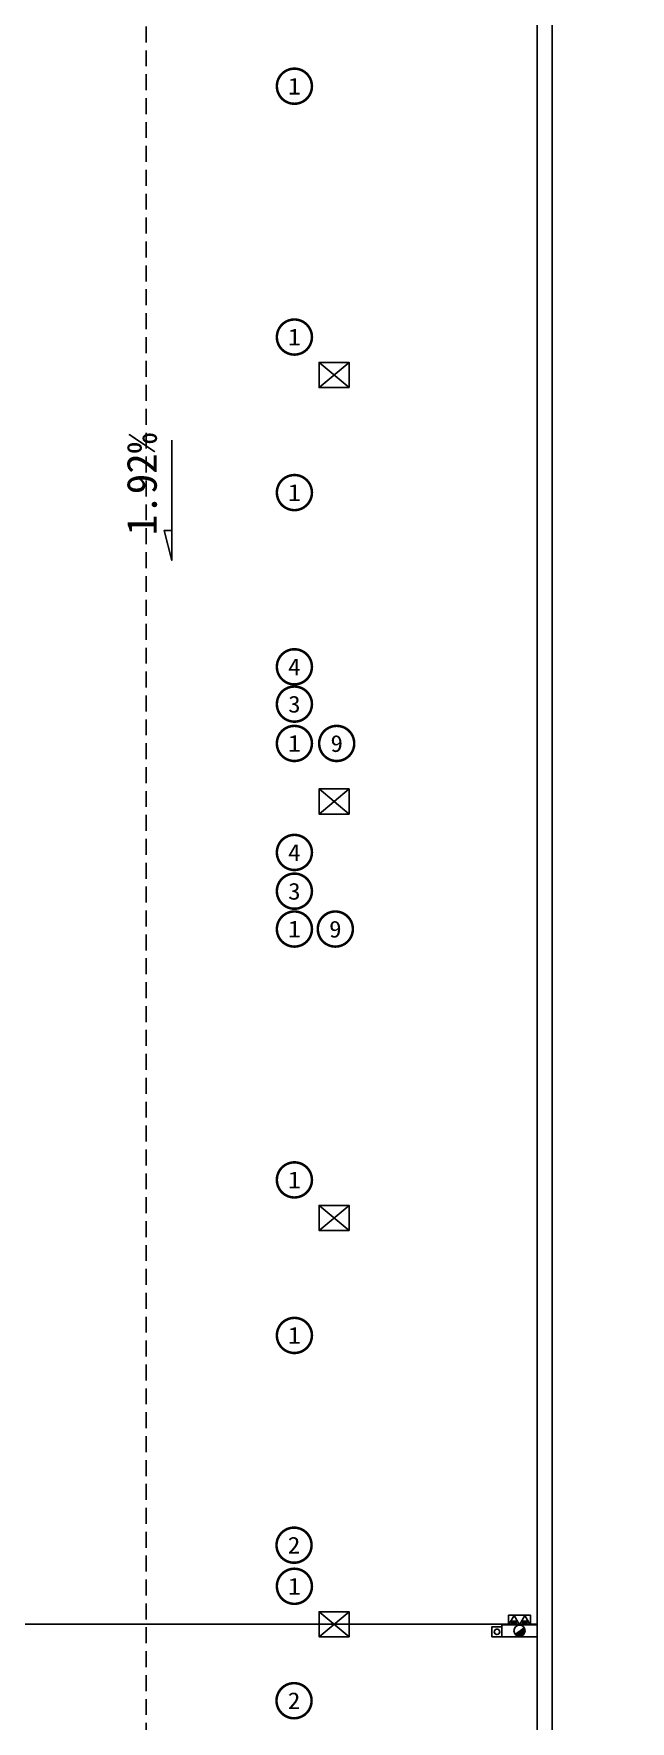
# Model space of a CAD drawing. Header units: millimetres. Extents: x -248992 to 1906102, y -24098 to 332602.
# Drawn here: x 787524 to 799427, y 58167 to 91803 of the extents above; entities that cross this region are included whole.
import ezdxf
from ezdxf.enums import TextEntityAlignment as Align

# ---------------------------------------------------------------- set-up
doc = ezdxf.new("R2010")
doc.units = ezdxf.units.MM
doc.header["$LTSCALE"] = 100
doc.linetypes.add('A6-DK-B1F$0$HIDDEN2', pattern=[4.7625, 3.175, -1.5875])
for name, color, linetype in [('A6-DK-B1F$0$A-TRACK', 77, 'A6-DK-B1F$0$HIDDEN2'), ('A6-DK-BG-B1F$0$A-DRAIN', 152, 'Continuous'), ('A6-DK-BG-B1F$0$A-STAIR', 142, 'Continuous'), ('A6-W-B1$0$S-WALL-S', 4, 'Continuous'), ('TP-DK-1(xhs)$0$P-J-DIM-L', 70, 'Continuous'), ('TP-DK-1(xhs)$0$P-X-L', 240, 'Continuous'), ('TP-DK-1(xhs)$0$P-X-M', 2, 'Continuous'), ('TP-DK-1(xhs)$0$P-X-X', 1, 'Continuous'), ('xref(dwg引用图层)', 7, 'Continuous')]:
    doc.layers.add(name, color=color, linetype=linetype)
doc.layers.add('A6-W-B1$0$S-EDIT', color=241, linetype='Continuous', plot=False)
doc.layers.add('LVTRY', color=6, linetype='Continuous', lineweight=18)
doc.layers.add('PUB_TEXT', color=7, linetype='Continuous', lineweight=15)
doc.styles.add('-黑体', font='simhei.ttf')
doc.styles.add('A6-DK-BG-B1F$0$华文细黑', font='STXIHEI.TTF')

# ---------------------------------------------------------------- blocks, each defined once
blk = doc.blocks.new('TP-DK-1(xhs)$0$PG01.1')
at = {"color": 1}
for p, q in [((108, 187), (0, 0)), ((80, 72), (66, 58)), ((89, 72), (66, 48)), ((99, 72), (66, 39)), ((109, 72), (66, 29)), ((118, 72), (66, 20)), ((128, 72), (66, 10)), ((138, 72), (66, 0)), ((147, 72), (76, 0)), ((150, 65), (85, 0)), ((150, 56), (94, 0)), ((150, 46), (104, 0)), ((216, 0), (108, 187)), ((150, 36), (114, 0)), ((150, 27), (123, 0)), ((150, 17), (133, 0)), ((150, 8), (142, 0)), ((324, 187), (216, 0)), ((296, 72), (282, 58)), ((305, 72), (282, 48)), ((315, 72), (282, 39)), ((325, 72), (282, 29)), ((334, 72), (282, 20)), ((344, 72), (282, 10)), ((354, 72), (282, 0)), ((363, 72), (292, 0)), ((366, 65), (301, 0)), ((366, 56), (310, 0)), ((366, 46), (320, 0)), ((432, 0), (324, 187)), ((366, 36), (330, 0)), ((366, 27), (339, 0)), ((366, 17), (349, 0)), ((366, 8), (358, 0))]:
    blk.add_line(p, q, dxfattribs=at)
at = {"color": 2}
for p, q in [((0, 0), (216, 0)), ((216, 0), (432, 0))]:
    blk.add_line(p, q, dxfattribs=at)
at = {"color": 1}
for points in [[(0, 0), (436, 0), (436, 190), (0, 190)], [(66, 72), (150, 72), (150, 0), (66, 0)], [(282, 72), (366, 72), (366, 0), (282, 0)]]:
    blk.add_lwpolyline(points, close=True, dxfattribs=at)
blk = doc.blocks.new('TP-DK-1(xhs)$0$PG02.4')
blk.add_hatch(color=1).paths.add_polyline_path([(265, 48, 0.699012), (461, 120, 0.141488), (444, 179)])
at = {"color": 1}
blk.add_line((265, 48), (444, 179), dxfattribs=at)
blk.add_lwpolyline([(0, 0), (700, 0), (700, 240), (0, 240)], close=True, dxfattribs=at)
blk.add_circle((350, 120), 111, dxfattribs=at)
blk = doc.blocks.new('TP-DK-1(xhs)')
at = {"layer": 'TP-DK-1(xhs)$0$P-J-DIM-L', "color": 8, "true_color": 0x808080, "elevation": 0}
blk.add_lwpolyline([(54650, 59850), (54650, 60050), (54450, 60050), (54450, 59850)], close=True, dxfattribs=at)
at = {"layer": 'TP-DK-1(xhs)$0$P-X-L'}
blk.add_circle((54550, 59950, 0), 55, dxfattribs=at)
at = {"layer": 'TP-DK-1(xhs)$0$P-X-M', "extrusion": (0, 0, -1), "xscale": -1, "zscale": -1}
blk.add_blockref('TP-DK-1(xhs)$0$PG01.1', (-54782, 60090, 0), dxfattribs=at)
at = {"layer": 'TP-DK-1(xhs)$0$P-X-X'}
blk.add_blockref('TP-DK-1(xhs)$0$PG02.4', (54650, 59850, 0), dxfattribs=at)
blk = doc.blocks.new('A6-W-B1$0$Z-2')
at = {"layer": 'A6-W-B1$0$S-EDIT'}
for p, q in [((72869, 44139), (73369, 43539)), ((73369, 44139), (72869, 43539))]:
    blk.add_line(p, q, dxfattribs=at)
at = {"layer": 'A6-W-B1$0$S-WALL-S', "color": 0, "linetype": 'ByBlock', "lineweight": -2}
blk.add_lwpolyline([(73369, 44139), (72869, 44139), (72869, 43539), (73369, 43539), (73369, 44139)], dxfattribs=at)
blk = doc.blocks.new('A6-W-B1', base_point=(85957, 40190))
at = {"layer": 'A6-W-B1$0$S-WALL-S', "elevation": 0}
blk.add_lwpolyline([(141307, 91130), (141307, 133440), (141607, 133440), (141607, 91430), (143167, 91430), (143167, 91130), (141307, 91130)], dxfattribs=at)
at = {"layer": 'A6-W-B1$0$S-WALL-S', "rotation": 270}
for p in [(93418, 198309), (93418, 189809), (93418, 181509), (93418, 173409)]:
    blk.add_blockref('A6-W-B1$0$Z-2', p, dxfattribs=at)
blk = doc.blocks.new('A6-DK-BG-B1F$0$A-DRAIN-INDEX')
blk.add_lwpolyline([(300, 0), (0, 0), (-300, 0), (-500, 0), (-300, 50), (-300, 0)], close=True)
at = {"style": 'A6-DK-BG-B1F$0$华文细黑'}
blk.add_attdef('坡度', text='', height=250, dxfattribs=at).set_placement((0, 100), align=Align.CENTER)
blk = doc.blocks.new('A6-DK-BG-B1F')
at = {"layer": 'A6-DK-BG-B1F$0$A-STAIR'}
blk.add_line((55350, 60100), (39250, 60100), dxfattribs=at)
at = {"layer": 'A6-DK-BG-B1F$0$A-DRAIN'}
ref = blk.add_blockref('A6-DK-BG-B1F$0$A-DRAIN-INDEX', (48062, 82804), dxfattribs=dict(at, xscale=3, yscale=3, zscale=3, rotation=90))
ref.add_attrib('坡度', '1.92%', dxfattribs={"layer": '0', "height": 600, "rotation": 90, "style": 'A6-DK-BG-B1F$0$华文细黑'}).set_placement((47762, 82828), align=Align.CENTER)
blk = doc.blocks.new('A6-DK-B1F$0$gsethsergtyf')
at = {"layer": 'A6-DK-B1F$0$A-TRACK'}
blk.add_line((47550, 42100, 0), (47550, 113600, 0), dxfattribs=at)

msp = doc.modelspace()

# ---------------------------------------------------------------- linework, layer by layer
at = {"layer": 'LVTRY', "color": 6, "const_width": 50}
for points in [[(793074.9, 90756.9, 1), (792374.9, 90756.9, 1)], [(793074.9, 85756.9, 1), (792374.9, 85756.9, 1)], [(793074.9, 82656.9, 1), (792374.9, 82656.9, 1)], [(793074.9, 79184.3, 1), (792374.9, 79184.3, 1)], [(793074.9, 78441, 1), (792374.9, 78441, 1)], [(793074.9, 77656.9, 1), (792374.9, 77656.9, 1)], [(793919.1, 77656.9, 1), (793219.1, 77656.9, 1)], [(793074.9, 75484.3, 1), (792374.9, 75484.3, 1)], [(793074.9, 74712.2, 1), (792374.9, 74712.2, 1)], [(793074.9, 73956.9, 1), (792374.9, 73956.9, 1)], [(793891.7, 73956.9, 1), (793191.7, 73956.9, 1)], [(793074.9, 68956.9, 1), (792374.9, 68956.9, 1)], [(793074.9, 65856.9, 1), (792374.9, 65856.9, 1)], [(793068, 61676.2, 1), (792368, 61676.2, 1)], [(793074.9, 60856.9, 1), (792374.9, 60856.9, 1)], [(793068, 58576.2, 1), (792368, 58576.2, 1)]]:
    msp.add_lwpolyline(points, format="xyb", close=True, dxfattribs=at)

# ---------------------------------------------------------------- block references
msp.add_blockref('A6-DK-B1F$0$gsethsergtyf', (742216.9, 0))
at = {"layer": 'xref(dwg引用图层)'}
for name in ['A6-W-B1', 'TP-DK-1(xhs)', 'A6-DK-BG-B1F']:
    msp.add_blockref(name, (742216.9, 0), dxfattribs=at)

# ---------------------------------------------------------------- texts
at = {"layer": 'PUB_TEXT', "color": 6, "style": '-黑体'}
for s, width, p, p2 in [('1', 1.065055, (792596.6, 90590.7), (792853.2, 90590.7)), ('1', 1.065055, (792596.6, 85590.7), (792853.2, 85590.7)), ('1', 1.065055, (792596.6, 82490.7), (792853.2, 82490.7)), ('4', 1.048503, (792598.6, 79016.5), (792851.2, 79016.5)), ('3', 1.032317, (792600.5, 78271.8), (792849.2, 78271.8)), ('1', 1.065055, (792596.6, 77490.7), (792853.2, 77490.7)), ('9', 1.032317, (793444.8, 77487.7), (793693.4, 77487.7)), ('4', 1.048503, (792598.6, 75316.5), (792851.2, 75316.5)), ('3', 1.032317, (792600.5, 74543), (792849.2, 74543)), ('1', 1.065055, (792596.6, 73790.7), (792853.2, 73790.7)), ('9', 1.032317, (793417.3, 73787.7), (793666, 73787.7)), ('1', 1.065055, (792596.6, 68790.7), (792853.2, 68790.7)), ('1', 1.065055, (792596.6, 65690.7), (792853.2, 65690.7)), ('2', 1.048503, (792591.7, 61508.5), (792844.3, 61508.5)), ('1', 1.065055, (792596.6, 60690.7), (792853.2, 60690.7)), ('2', 1.048503, (792591.7, 58408.5), (792844.3, 58408.5))]:
    msp.add_text(s, height=335, dxfattribs=dict(at, width=width)).set_placement(p, p2, align=Align.FIT)

doc.saveas('drawing.dxf')
